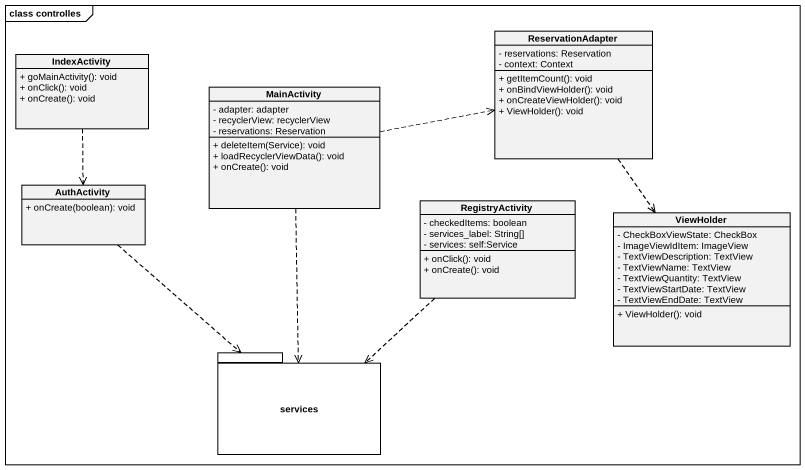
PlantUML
@startuml
mainframe class controlles
hide circle
hide empty members
skinparam classAttributeIconSize 0
class ReservationAdapter {
  - reservations: Reservation
  - context: Context
  + getItemCount(): void
  + onBindViewHolder(): void
  + onCreateViewHolder(): void
  + ViewHolder(): void
}
class IndexActivity {
  + goMainActivity(): void
  + onClick(): void
  + onCreate(): void
}
class MainActivity {
  - adapter: adapter
  - recyclerView: recyclerView
  - reservations: Reservation
  + deleteItem(Service): void
  + loadRecyclerViewData(): void
  + onCreate(): void
}
class AuthActivity {
  + onCreate(boolean): void
}
class RegistryActivity {
  - checkedItems: boolean
  - services_label: String[]
  - services: self:Service
  + onClick(): void
  + onCreate(): void
}
class ViewHolder {
  - CheckBoxViewState: CheckBox
  - ImageViewIdItem: ImageView
  - TextViewDescription: TextView
  - TextViewName: TextView
  - TextViewQuantity: TextView
  - TextViewStartDate: TextView
  - TextViewEndDate: TextView
  + ViewHolder(): void
}
package services {
}
ReservationAdapter ..> ViewHolder
IndexActivity ..> AuthActivity
MainActivity .right.> ReservationAdapter
MainActivity ..> services
AuthActivity ..> services
RegistryActivity ..> services
@enduml
